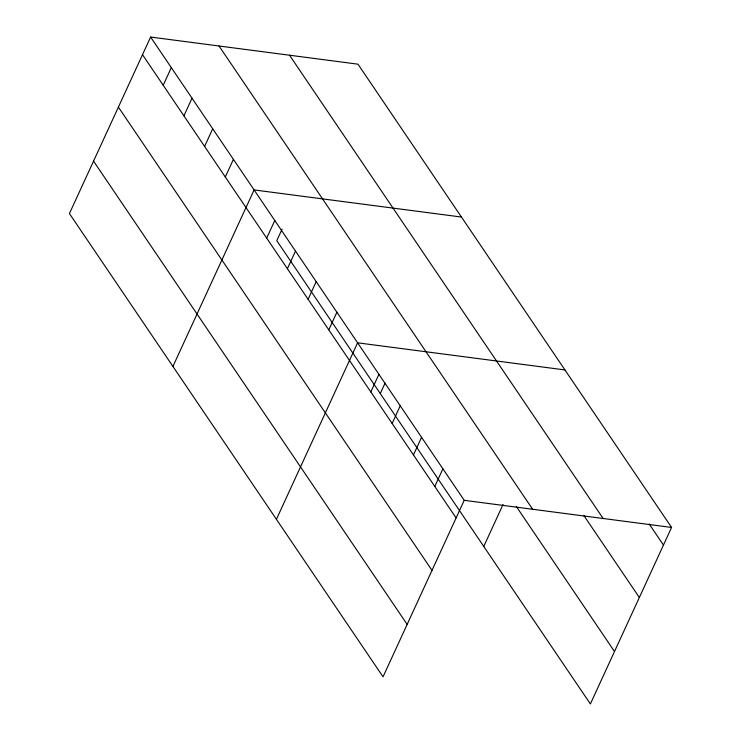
<?xml version="1.0" encoding="UTF-8"?>
<svg xmlns="http://www.w3.org/2000/svg" width="741" height="741" viewBox="0 0 741 741"><rect width="100%" height="100%" fill="white"/><g stroke="black" fill="none" stroke-linecap="round" stroke-linejoin="round"><path stroke-width="1.11" d="M150.618 37.05L69.432 213.556L383.041 676.829L464.218 500.323L150.618 37.05L357.959 64.171L671.568 527.444L590.382 703.95L276.782 240.677L282.08 229.145M163.205 85.252L171.31 67.626M183.907 115.828L192.012 98.201M204.599 146.403L212.713 128.777M225.301 176.979L233.406 159.352M172.922 366.434L254.107 189.928L461.448 217.048M266.695 238.139L274.8 220.503M287.397 268.714L295.502 251.079M308.089 299.29L316.203 281.654M328.791 329.865L336.896 312.239M276.412 519.311L357.597 342.814L564.938 369.935M370.815 391.943L378.92 374.316M380.272 393.554L385.088 383.069M392.137 423.444L400.242 405.818M413.459 454.946L421.573 437.32M434.791 486.448L442.896 468.821M483.762 546.441L503.046 504.491M464.218 500.323L671.568 527.444M649.246 524.072L663.464 545.07M289.536 55.223L603.146 518.496M583.769 515.403L639.344 597.505M219.04 45.998L532.649 509.271M516.273 506.418L614.502 651.524M142.504 54.677L456.113 517.95M118.393 107.112L432.003 570.385M93.542 161.13L407.152 624.404"/></g></svg>
